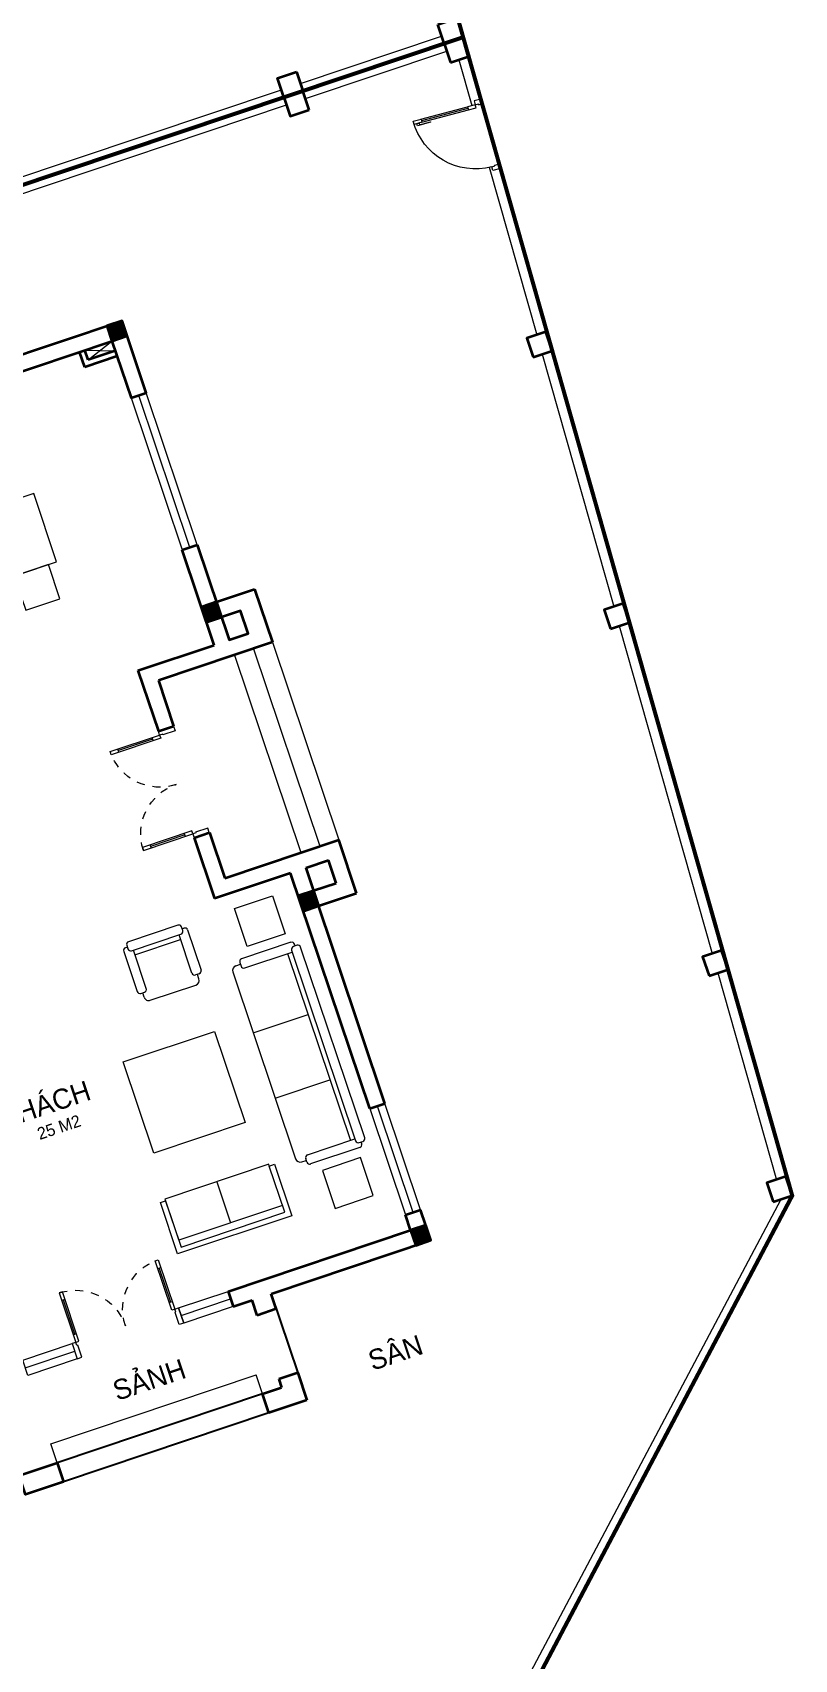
# Model space of a CAD drawing. Header units: metres. Extents: x 568336 to 569219, y 2065964 to 2066430.
# Drawn here: x 568477.19 to 568486.68, y 2066090.22 to 2066110.52 of the extents above; entities that cross this region are included whole.
import ezdxf

# ---------------------------------------------------------------- set-up
doc = ezdxf.new("R2010")
doc.units = ezdxf.units.M
for name, pattern in [('$AUDIT_BAD_LTYPE2', [0]), ('CENTER', [2, 1.25, -0.25, 0.25, -0.25]), ('HIDDEN', [0.375, 0.25, -0.125])]:
    doc.linetypes.add(name, pattern=pattern)
doc.layers.get('0').update_dxf_attribs({"linetype": 'CONTINUOUS'})
for name, color, linetype, lineweight in [('-CONCRETE', 1, 'CONTINUOUS', 35), ('-DOOR', 137, 'CONTINUOUS', 9), ('-FURNITURE', 46, 'CONTINUOUS', 9), ('-LINE1', 7, 'CONTINUOUS', 18), ('-RANH GIOI KHU DAT', 12, 'CENTER', 18), ('-TEXT', 7, 'CONTINUOUS', 15), ('-WALL', 4, 'CONTINUOUS', 35), ('CUA', 147, 'CONTINUOUS', 5), ('TEXT25', 2, 'CONTINUOUS', 13)]:
    doc.layers.add(name, color=color, linetype=linetype, lineweight=lineweight)
doc.layers.add('LoLK', color=6, linetype='CONTINUOUS')
doc.layers.add('SOLO', color=7, linetype='CONTINUOUS')
doc.styles.add('T1', font='', dxfattribs={"height": 200})
doc.styles.get('T1').set_extended_font_data('VNgeometric Light')

# ---------------------------------------------------------------- blocks, each defined once
blk = doc.blocks.new('BT4-T1.1')
at = {"layer": '-LINE1'}
for p, q in [((568480.524, 2066109.884), (568482.284, 2066110.475)), ((568476.85, 2066108.651), (568480.287, 2066109.805))]:
    blk.add_line(p, q, dxfattribs=at)
at = {"layer": '-RANH GIOI KHU DAT', "linetype": 'HIDDEN', "ltscale": 10, "const_width": 0.05}
blk.add_lwpolyline([(568465.624, 2066104.779), (568482.553, 2066110.46), (568478.451, 2066124.911), (568472.346, 2066128.131), (568459.261, 2066123.739)], close=True, dxfattribs=at)
at = {"layer": '-WALL'}
for points in [[(568482.237, 2066110.617), (568482.474, 2066110.697), (568482.553, 2066110.46), (568482.316, 2066110.38)], [(568480.476, 2066110.027), (568480.556, 2066109.79), (568480.319, 2066109.71), (568480.239, 2066109.947)]]:
    blk.add_lwpolyline(points, close=True, dxfattribs=at)
blk = doc.blocks.new('*U227')
at = {"linetype": '$AUDIT_BAD_LTYPE2'}
for p, q in [((70, 100), (70, 700)), ((90, 700), (90, 100))]:
    blk.add_line(p, q, dxfattribs=at)
for points in [[(50, 700), (90, 700), (90, 800), (50, 800), (50, 700)], [(50, 703), (50, 100)], [(50, 100), (90, 100), (90, 0), (50, 0), (50, 100)]]:
    blk.add_lwpolyline(points)
for points in [[(118, 595), (118, 764), (90, 764), (90, 736), (113, 736), (113, 595)], [(0, 0), (50, 0), (50, -40), (60, -40), (60, -100), (0, -100)], [(900, 0), (850, 0), (850, -40), (840, -40), (840, -100), (900, -100)]]:
    blk.add_lwpolyline(points, close=True)
at = {"linetype": '$AUDIT_BAD_LTYPE2', "ltscale": 0.3}
blk.add_arc((50, 0), 800, 0, 90, dxfattribs=at)
blk = doc.blocks.new('*U221')
for p, q in [((-1310, 550), (-1350, 550)), ((-1330, 100), (-1330, 550)), ((-90, 550), (-50, 550)), ((-70, 100), (-70, 550)), ((-1310, 100), (-1350, 100)), ((-90, 100), (-50, 100))]:
    blk.add_line(p, q)
for points in [[(-1350, 0), (-1310, 0), (-1310, 650), (-1350, 650)], [(-50, 0), (-90, 0), (-90, 650), (-50, 650)], [(-1400, -200), (-1340, -200), (-1340, -40), (-1350, -40), (-1350, 0), (-1400, 0)], [(0, -200), (-60, -200), (-60, -40), (-50, -40), (-50, 0), (0, 0)]]:
    blk.add_lwpolyline(points, close=True)
at = {"linetype": 'HIDDEN', "ltscale": 0.1}
for centre, start, end in [((-1350, 0), 0, 90), ((-50, 0), 90, 180)]:
    blk.add_arc(centre, 650, start, end, dxfattribs=at)
blk = doc.blocks.new('A$C5C575821')
at = {"layer": '-CONCRETE'}
h = blk.add_hatch(color=256, dxfattribs=at)
h.dxf.hatch_style = 1
h.paths.add_polyline_path([(0, 200), (0, 0), (200, 0), (200, 200)])
blk.add_lwpolyline([(0, 0), (200, 0), (200, 200), (0, 200)], close=True, dxfattribs=at)
blk = doc.blocks.new('A$C3a7320a7')
at = {"layer": '-FURNITURE'}
for p, q in [((0, 23), (0, 700)), ((0, 700), (1500, 700)), ((1432, 632), (68, 632)), ((68, 632), (68, 23)), ((1432, 0), (1432, 632)), ((1432, 23), (1432, 632)), ((1500, 700), (1500, 23)), ((68, 542), (1432, 542)), ((750, 0), (750, 542)), ((68, 23), (0, 23)), ((68, 23), (68, 0)), ((68, 0), (1432, 0)), ((1432, 0), (1432, 23)), ((1500, 23), (1432, 23))]:
    blk.add_line(p, q, dxfattribs=at)
blk = doc.blocks.new('A$Ce56c61a3')
at = {"layer": '-FURNITURE'}
for p, q in [((96, 840), (624, 840)), ((0, 744), (0, 96)), ((84, 780), (36, 780)), ((60, 780), (60, 804)), ((120, 96), (120, 744)), ((624, 720), (120, 720)), ((180, 120), (180, 720)), ((660, 804), (660, 756)), ((720, 780), (660, 780)), ((780, 120), (780, 720)), ((36, 60), (84, 60)), ((60, 60), (60, 36)), ((96, 0), (624, 0)), ((624, 120), (120, 120)), ((660, 36), (660, 84)), ((720, 60), (660, 60))]:
    blk.add_line(p, q, dxfattribs=at)
for centre, radius, start, end in [((96, 804), 36, 90, 180), ((624, 804), 36, 0, 90), ((36, 744), 36, 90, 180), ((84, 744), 36, 0, 90), ((624, 756), 36, 270, 0), ((720, 720), 60, 0, 90), ((36, 96), 36, 180, 270), ((96, 36), 36, 180, 270), ((84, 96), 36, 270, 0), ((624, 84), 36, 0, 90), ((624, 36), 36, 270, 0), ((720, 120), 60, 270, 0)]:
    blk.add_arc(centre, radius, start, end, dxfattribs=at)
blk = doc.blocks.new('BT4-T1.2')
at = {"layer": '-DOOR'}
for points in [[(568478.603, 2066106.022), (568478.413, 2066105.959), (568479.05, 2066104.063), (568479.239, 2066104.126)], [(568481.578, 2066097.158), (568481.388, 2066097.094), (568481.834, 2066095.767), (568482.023, 2066095.831)], [(568479.005, 2066094.607), (568479.622, 2066094.814), (568479.685, 2066094.624), (568479.069, 2066094.417)], [(568477.742, 2066093.972), (568477.126, 2066093.765), (568477.062, 2066093.955), (568477.678, 2066094.162)]]:
    blk.add_lwpolyline(points, close=True, dxfattribs=at)
for points in [[(568479.145, 2066104.094), (568478.508, 2066105.99)], [(568481.928, 2066095.799), (568481.483, 2066097.126)], [(568479.037, 2066094.512), (568479.653, 2066094.719)], [(568477.094, 2066093.86), (568477.71, 2066094.067)]]:
    blk.add_lwpolyline(points, dxfattribs=at)
at = {"layer": '-FURNITURE'}
for p, q in [((568480.406, 2066099.169), (568479.791, 2066098.962)), ((568479.83, 2066098.849), (568480.421, 2066099.047)), ((568480.364, 2066099.028), (568481.147, 2066096.696)), ((568480.413, 2066099.07), (568481.211, 2066096.692)), ((568480.482, 2066099.131), (568480.436, 2066099.116)), ((568480.459, 2066099.123), (568480.451, 2066099.146)), ((568481.325, 2066096.73), (568480.527, 2066099.108)), ((568479.682, 2066098.799), (568480.464, 2066096.467)), ((568479.719, 2066098.875), (568479.776, 2066098.894)), ((568479.769, 2066098.917), (568479.784, 2066098.871)), ((568479.936, 2066098.041), (568480.619, 2066098.27)), ((568480.21, 2066097.225), (568480.892, 2066097.454)), ((568480.612, 2066096.516), (568481.204, 2066096.715)), ((568481.265, 2066096.609), (568480.65, 2066096.403)), ((568481.257, 2066096.67), (568481.303, 2066096.685)), ((568481.28, 2066096.677), (568481.287, 2066096.654)), ((568480.54, 2066096.429), (568480.597, 2066096.448)), ((568480.605, 2066096.425), (568480.59, 2066096.471))]:
    blk.add_line(p, q, dxfattribs=at)
for points in [[(568477.838, 2066106.557), (568478.216, 2066106.547)], [(568477.879, 2066106.434), (568478.175, 2066106.67)], [(568477.199, 2066104.768), (568474.734, 2066103.941), (568475.02, 2066103.088), (568477.485, 2066103.915), (568477.199, 2066104.768)], [(568477.383, 2066103.881), (568476.957, 2066103.738), (568477.1, 2066103.311), (568477.527, 2066103.454), (568477.383, 2066103.881)]]:
    blk.add_lwpolyline(points, dxfattribs=at)
for points in [[(568480.335, 2066099.274), (568479.861, 2066099.115), (568479.702, 2066099.589), (568480.176, 2066099.748)], [(568479.452, 2066098.057), (568479.834, 2066096.92), (568478.696, 2066096.538), (568478.314, 2066097.676)], [(568481.272, 2066096.482), (568480.798, 2066096.323), (568480.957, 2066095.849), (568481.431, 2066096.008)]]:
    blk.add_lwpolyline(points, close=True, dxfattribs=at)
for centre, radius, start, end in [((568480.417, 2066099.134), 0.036, 18.5515, 108.5515), ((568480.448, 2066099.081), 0.036, 108.5515, 198.5515), ((568480.493, 2066099.097), 0.036, 18.5515, 108.5515), ((568479.739, 2066098.818), 0.06, 108.5515, 198.5515), ((568479.803, 2066098.928), 0.036, 108.5515, 198.5515), ((568479.818, 2066098.883), 0.036, 198.5515, 288.5515), ((568481.246, 2066096.704), 0.036, 198.5515, 288.5515), ((568481.253, 2066096.643), 0.036, 288.5515, 18.5515), ((568481.291, 2066096.719), 0.036, 288.5515, 18.5515), ((568480.521, 2066096.486), 0.06, 198.5515, 288.5515), ((568480.624, 2066096.482), 0.036, 108.5515, 198.5515), ((568480.639, 2066096.437), 0.036, 198.5515, 288.5515)]:
    blk.add_arc(centre, radius, start, end, dxfattribs=at)
at = {"layer": '-LINE1'}
for p, q in [((568480.588, 2066109.695), (568482.348, 2066110.285)), ((568482.498, 2066110.178), (568482.66, 2066109.606)), ((568476.914, 2066108.462), (568480.351, 2066109.615)), ((568482.878, 2066108.837), (568483.47, 2066106.747)), ((568483.539, 2066106.506), (568484.431, 2066103.358)), ((568484.499, 2066103.117), (568485.658, 2066099.027)), ((568485.726, 2066098.786), (568486.457, 2066096.206)), ((568486.511, 2066095.96), (568483.23, 2066089.757))]:
    blk.add_line(p, q, dxfattribs=at)
for points in [[(568479.938, 2066102.831), (568480.765, 2066100.366)], [(568480.175, 2066102.911), (568481.002, 2066100.446)], [(568479.701, 2066102.751), (568480.528, 2066100.287)], [(568477.571, 2066092.438), (568477.412, 2066092.912), (568479.972, 2066093.771)], [(568480.131, 2066093.297), (568479.972, 2066093.771)]]:
    blk.add_lwpolyline(points, dxfattribs=at)
at = {"layer": '-RANH GIOI KHU DAT', "linetype": 'HIDDEN', "ltscale": 10, "const_width": 0.05}
blk.add_lwpolyline([(568465.624, 2066104.779), (568482.553, 2066110.46), (568486.655, 2066096.008), (568483.281, 2066089.608), (568471.987, 2066085.818)], close=True, dxfattribs=at)
at = {"layer": '-WALL'}
for p, q in [((568476.594, 2066106.35), (568478.301, 2066106.923)), ((568476.658, 2066106.161), (568478.175, 2066106.67)), ((568477.835, 2066106.345), (568477.771, 2066106.535)), ((568477.879, 2066106.434), (568477.838, 2066106.557)), ((568478.216, 2066106.547), (568477.879, 2066106.434)), ((568478.238, 2066106.48), (568477.835, 2066106.345)), ((568479.05, 2066104.063), (568479.239, 2066104.126)), ((568479.447, 2066102.877), (568479.05, 2066104.063)), ((568479.478, 2066103.415), (568479.952, 2066103.574)), ((568479.952, 2066103.574), (568480.175, 2066102.911)), ((568480.175, 2066102.911), (568478.753, 2066102.433)), ((568478.499, 2066102.559), (568478.754, 2066101.801)), ((568478.753, 2066102.433), (568478.944, 2066101.864)), ((568478.754, 2066101.801), (568478.944, 2066101.864)), ((568479.199, 2066100.474), (568479.389, 2066100.537)), ((568479.199, 2066100.474), (568479.454, 2066099.715)), ((568479.389, 2066100.537), (568479.58, 2066099.968)), ((568479.58, 2066099.968), (568481.002, 2066100.446)), ((568481.225, 2066099.782), (568481.002, 2066100.446)), ((568480.592, 2066100.097), (568480.876, 2066100.192)), ((568480.971, 2066099.908), (568480.876, 2066100.192)), ((568480.402, 2066100.033), (568479.454, 2066099.715)), ((568481.388, 2066097.094), (568480.402, 2066100.033)), ((568480.592, 2066100.097), (568480.751, 2066099.623)), ((568480.687, 2066099.813), (568480.971, 2066099.908)), ((568481.578, 2066097.158), (568480.687, 2066099.813)), ((568480.751, 2066099.623), (568481.225, 2066099.782)), ((568481.897, 2066095.578), (568481.834, 2066095.767)), ((568482.151, 2066095.452), (568482.023, 2066095.831)), ((568479.622, 2066094.814), (568481.897, 2066095.578)), ((568480.159, 2066094.783), (568482.151, 2066095.452)), ((568479.622, 2066094.814), (568479.685, 2066094.624)), ((568480.223, 2066094.594), (568480.159, 2066094.783)), ((568479.685, 2066094.624), (568479.922, 2066094.704)), ((568479.986, 2066094.514), (568479.922, 2066094.704)), ((568480.223, 2066094.594), (568479.986, 2066094.514)), ((568480.49, 2066093.797), (568480.253, 2066093.718)), ((568480.253, 2066093.718), (568480.288, 2066093.614)), ((568480.49, 2066093.797), (568480.605, 2066093.456)), ((568480.051, 2066093.534), (568480.288, 2066093.614)), ((568480.131, 2066093.297), (568480.051, 2066093.534)), ((568480.605, 2066093.456), (568480.131, 2066093.297))]:
    blk.add_line(p, q, dxfattribs=at)
for points in [[(568482.396, 2066110.143), (568482.633, 2066110.223), (568482.553, 2066110.46), (568482.316, 2066110.38)], [(568480.635, 2066109.553), (568480.556, 2066109.79), (568480.319, 2066109.71), (568480.398, 2066109.473)], [(568483.427, 2066106.468), (568483.664, 2066106.548), (568483.584, 2066106.785), (568483.347, 2066106.705)], [(568484.389, 2066103.08), (568484.626, 2066103.159), (568484.546, 2066103.396), (568484.309, 2066103.317)], [(568485.618, 2066098.749), (568485.855, 2066098.829), (568485.775, 2066099.066), (568485.538, 2066098.986)], [(568486.418, 2066095.929), (568486.655, 2066096.008), (568486.576, 2066096.245), (568486.339, 2066096.166)], [(568477.571, 2066092.438), (568477.097, 2066092.279), (568477.017, 2066092.516), (568477.491, 2066092.675)]]:
    blk.add_lwpolyline(points, close=True, dxfattribs=at)
for points in [[(568478.175, 2066106.67), (568478.413, 2066105.959), (568478.603, 2066106.022), (568478.301, 2066106.923)], [(568479.239, 2066104.126), (568479.637, 2066102.941), (568479.874, 2066103.021), (568479.779, 2066103.305), (568479.542, 2066103.225)], [(568478.499, 2066102.559), (568479.447, 2066102.877)], [(568481.388, 2066097.094), (568481.578, 2066097.158)], [(568481.834, 2066095.767), (568482.023, 2066095.831)]]:
    blk.add_lwpolyline(points, dxfattribs=at)
at = {"layer": 'SOLO'}
for p, q in [((568480.159, 2066094.783), (568480.49, 2066093.797)), ((568480.051, 2066093.534), (568477.491, 2066092.675)), ((568480.131, 2066093.297), (568477.571, 2066092.438))]:
    blk.add_line(p, q, dxfattribs=at)
at = {"layer": '-DOOR', "xscale": -0.001, "yscale": 0.001, "zscale": 0.001}
for p, rotation in [((568479.199, 2066100.474), 108.5515004570682), ((568477.678, 2066094.162), 18.5515004570683)]:
    blk.add_blockref('*U221', p, dxfattribs=dict(at, rotation=rotation))
at = {"layer": '-FURNITURE', "xscale": 0.001, "yscale": 0.001, "zscale": 0.001}
for name, p, rotation in [('A$Ce56c61a3', (568478.291, 2066099.146), 288.5515004570683), ('A$C3a7320a7', (568480.193, 2066096.421), 198.5515004570683)]:
    blk.add_blockref(name, p, dxfattribs=dict(at, rotation=rotation))
at = {"layer": '-WALL', "xscale": 0.001, "yscale": 0.001, "zscale": 0.001, "rotation": 18.5515004570683}
for p in [(568478.175, 2066106.67), (568479.352, 2066103.162), (568480.561, 2066099.559), (568481.961, 2066095.388)]:
    blk.add_blockref('A$C5C575821', p, dxfattribs=at)
at = {"layer": 'CUA', "xscale": -0.001, "yscale": 0.001, "zscale": 0.001, "rotation": 104.9610377645753}
blk.add_blockref('*U227', (568482.691, 2066109.666), dxfattribs=at)
at = {"layer": '-TEXT', "color": 2}
for s, p in [('P. KHÁCH', (568476.436, 2066096.71)), ('SÂN', (568481.423, 2066093.822)), ('SẢNH', (568478.239, 2066093.446))]:
    blk.add_text(s, height=0.25, rotation=18.5515, dxfattribs=at).set_placement(p)
at = {"layer": 'TEXT25', "style": 'T1'}
blk.add_text('25 M2', height=0.15, rotation=18.5515, dxfattribs=at).set_placement((568477.274, 2066096.702))

msp = doc.modelspace()

# ---------------------------------------------------------------- block references
at = {"layer": 'LoLK'}
for name in ['BT4-T1.1', 'BT4-T1.2']:
    msp.add_blockref(name, (0, 0), dxfattribs=at)

doc.saveas('drawing.dxf')
